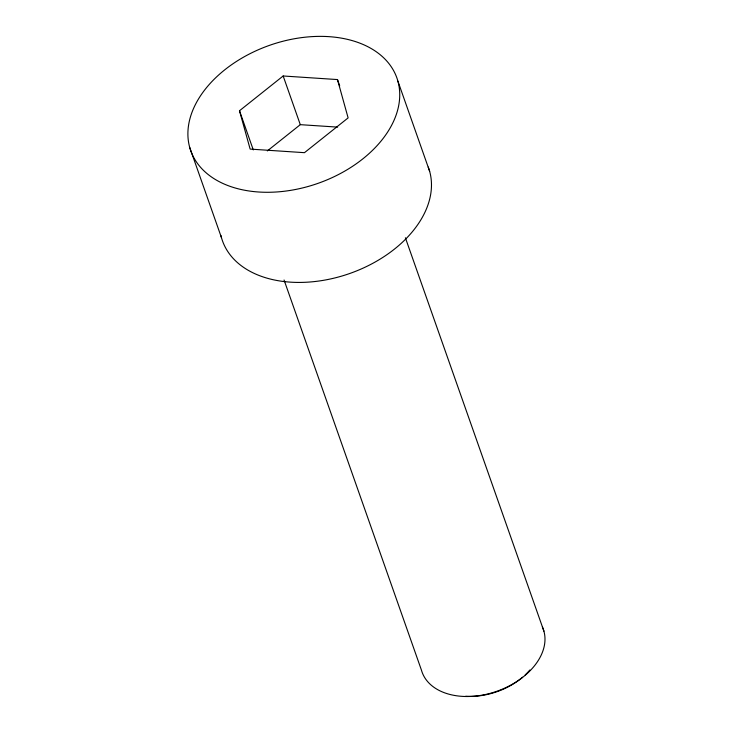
<?xml version="1.0" encoding="UTF-8"?>
<svg xmlns="http://www.w3.org/2000/svg" width="733" height="733" viewBox="0 0 733 733"><rect width="100%" height="100%" fill="white"/><g stroke="black" fill="none" stroke-linecap="round" stroke-linejoin="round"><path stroke-width="1.1" d="M337.473 79.567L348.12 117.903L304.461 152.675L250.145 149.092L239.499 110.756L283.167 75.985L337.473 79.567L339.709 85.908M267.334 150.916L300.301 124.665L337.638 127.121M397.909 81.189A109.309 73.144 -19.4 0 1 258.731 192.009A109.309 73.144 -19.4 0 1 224.793 69.791A109.309 73.144 -19.4 0 1 397.909 81.189L429.648 171.33M405.386 237.785L543.913 631.159M283.167 75.985L300.301 124.665M239.499 110.756L253.288 149.908M284.056 280.006L421.448 670.154A64.293 43.027 -19.4 0 0 497.386 691.091A64.293 43.027 -19.4 0 0 542.374 626.935M189.719 147.47L221.458 237.611M428.255 167.069A109.309 73.144 -19.4 0 1 346.746 274.518A109.309 73.144 -19.4 0 1 220.908 235.44M529.831 669.999A57.815 38.684 -19.4 0 1 525.176 674.901M522.574 677.228A57.815 38.684 -19.4 0 1 465.712 696.249"/></g></svg>
